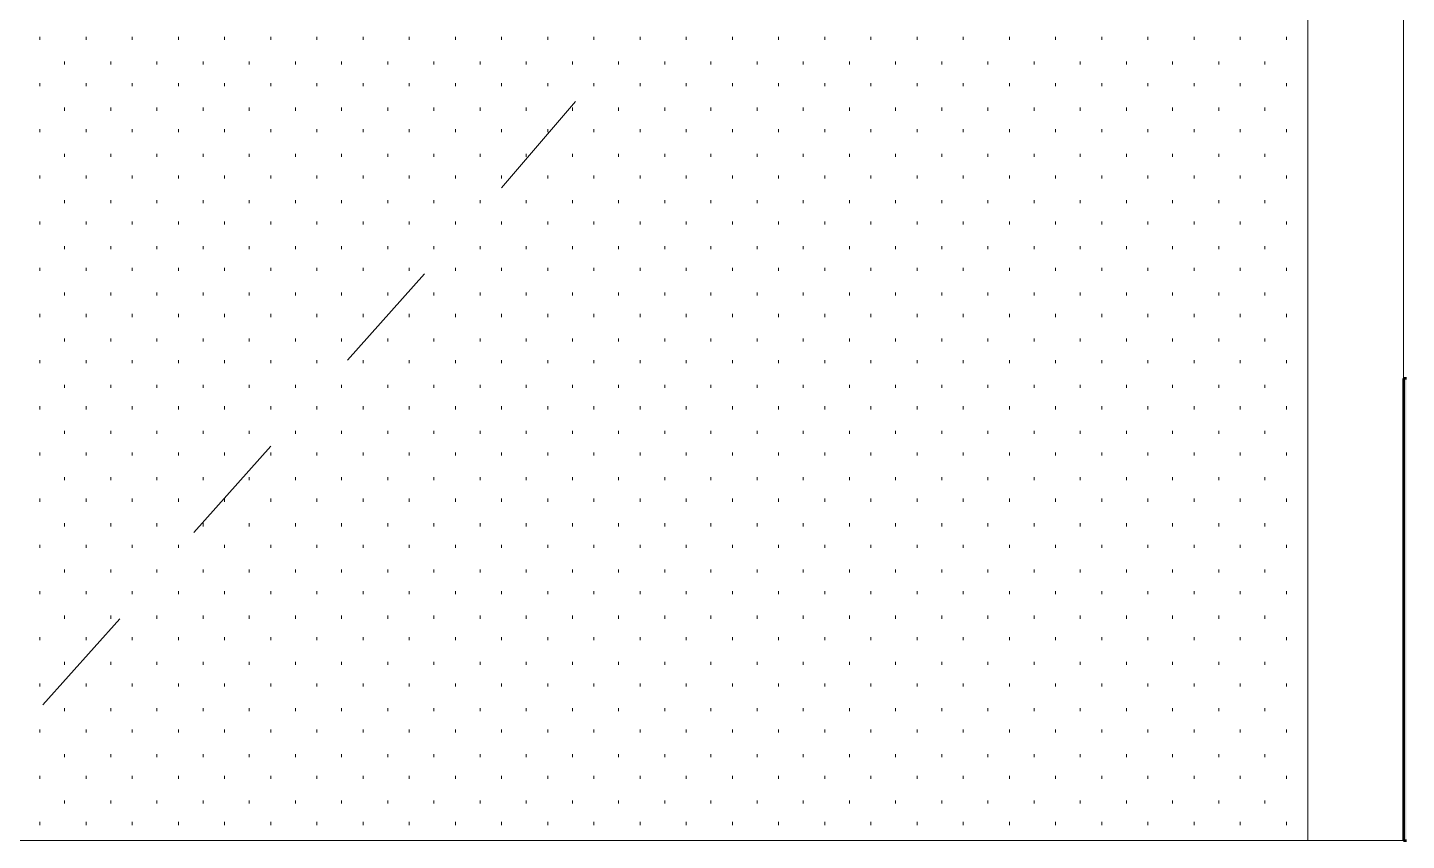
# Model space of a CAD drawing. Header units: inches. Extents: x -6061 to 13621, y -296 to 7483.
# Drawn here: x -5271.89 to -5236.01, y 47.62 to 68.77 of the extents above; entities that cross this region are included whole.
import ezdxf

# ---------------------------------------------------------------- set-up
doc = ezdxf.new("R2010")
doc.units = ezdxf.units.IN
doc.header["$MEASUREMENT"] = 0
doc.layers.get('0').update_dxf_attribs({"linetype": 'CONTINUOUS'})

msp = doc.modelspace()

# ---------------------------------------------------------------- hatches: boundary and pattern name
at = {"true_color": 0xffffff}
msp.add_hatch(color=7, dxfattribs=at).paths.add_polyline_path([(-5236.08646, 47.62262), (-5236.00637, 47.62262), (-5236.00637, 59.6362), (-5236.08646, 59.6362)])

# ---------------------------------------------------------------- linework, layer by layer
at = {"color": 7, "linetype": 'Continuous', "lineweight": 18, "true_color": 0x000007}
for p, q in [((-5236.08646, 59.6362), (-5236.08646, 131.71765)), ((-5236.08646, 131.63756), (-5236.08646, 59.6362)), ((-5236.00637, 59.6362), (-5236.08646, 59.6362)), ((-5236.00637, 47.62262), (-5236.08646, 47.62262)), ((-5236.08646, 47.62262), (-5236.00637, 47.62262))]:
    msp.add_line(p, q, dxfattribs=at)
at = {"color": 7, "linetype": 'Continuous', "lineweight": 9, "true_color": 0x000007}
for p, q in [((-5238.56927, 47.62262), (-5238.56927, 131.63756)), ((-5236.08646, 47.62262), (-5236.08646, 131.63756)), ((-5238.56927, 47.62262), (-5238.56927, 129.15475)), ((-5259.55298, 64.60181), (-5257.63081, 66.84434)), ((-5263.5575, 60.11674), (-5261.55524, 62.35928)), ((-5267.56203, 55.63167), (-5265.55976, 57.87421)), ((-5271.48646, 51.14661), (-5269.4842, 53.38914)), ((-5238.56927, 47.62262), (-5274.60999, 47.62262)), ((-5274.60999, 47.62262), (-5238.56927, 47.62262)), ((-5236.08646, 47.62262), (-5238.56927, 47.62262)), ((-5238.56927, 47.62262), (-5236.08646, 47.62262))]:
    msp.add_line(p, q, dxfattribs=at)
at = {"color": 7, "linetype": 'Continuous', "lineweight": 9, "true_color": 0xffffff}
for p, q in [((-5271.56655, 68.44615), (-5271.56655, 68.52624)), ((-5270.36519, 68.44615), (-5270.36519, 68.52624)), ((-5269.16384, 68.44615), (-5269.16384, 68.52624)), ((-5267.96248, 68.44615), (-5267.96248, 68.52624)), ((-5266.76112, 68.44615), (-5266.76112, 68.52624)), ((-5265.55976, 68.44615), (-5265.55976, 68.52624)), ((-5264.35841, 68.44615), (-5264.35841, 68.52624)), ((-5263.15705, 68.44615), (-5263.15705, 68.52624)), ((-5261.95569, 68.44615), (-5261.95569, 68.52624)), ((-5260.75433, 68.44615), (-5260.75433, 68.52624)), ((-5259.55298, 68.44615), (-5259.55298, 68.52624)), ((-5258.35162, 68.44615), (-5258.35162, 68.52624)), ((-5257.15026, 68.44615), (-5257.15026, 68.52624)), ((-5255.9489, 68.44615), (-5255.9489, 68.52624)), ((-5254.74755, 68.44615), (-5254.74755, 68.52624)), ((-5253.54619, 68.44615), (-5253.54619, 68.52624)), ((-5252.34483, 68.44615), (-5252.34483, 68.52624)), ((-5251.14347, 68.44615), (-5251.14347, 68.52624)), ((-5249.94212, 68.44615), (-5249.94212, 68.52624)), ((-5248.74076, 68.44615), (-5248.74076, 68.52624)), ((-5247.5394, 68.44615), (-5247.5394, 68.52624)), ((-5246.33805, 68.44615), (-5246.33805, 68.52624)), ((-5245.13669, 68.44615), (-5245.13669, 68.52624)), ((-5243.93533, 68.44615), (-5243.93533, 68.52624)), ((-5242.73397, 68.44615), (-5242.73397, 68.52624)), ((-5241.53262, 68.44615), (-5241.53262, 68.52624)), ((-5240.33126, 68.44615), (-5240.33126, 68.52624)), ((-5239.1299, 68.44615), (-5239.1299, 68.52624)), ((-5270.92583, 67.80543), (-5270.92583, 67.88552)), ((-5269.72447, 67.80543), (-5269.72447, 67.88552)), ((-5268.52311, 67.80543), (-5268.52311, 67.88552)), ((-5267.32176, 67.80543), (-5267.32176, 67.88552)), ((-5266.1204, 67.80543), (-5266.1204, 67.88552)), ((-5264.91904, 67.80543), (-5264.91904, 67.88552)), ((-5263.71768, 67.80543), (-5263.71768, 67.88552)), ((-5262.51633, 67.80543), (-5262.51633, 67.88552)), ((-5261.31497, 67.80543), (-5261.31497, 67.88552)), ((-5260.11361, 67.80543), (-5260.11361, 67.88552)), ((-5258.91225, 67.80543), (-5258.91225, 67.88552)), ((-5257.7109, 67.80543), (-5257.7109, 67.88552)), ((-5256.50954, 67.80543), (-5256.50954, 67.88552)), ((-5255.30818, 67.80543), (-5255.30818, 67.88552)), ((-5254.10682, 67.80543), (-5254.10682, 67.88552)), ((-5252.90547, 67.80543), (-5252.90547, 67.88552)), ((-5251.70411, 67.80543), (-5251.70411, 67.88552)), ((-5250.50275, 67.80543), (-5250.50275, 67.88552)), ((-5249.30139, 67.80543), (-5249.30139, 67.88552)), ((-5248.10004, 67.80543), (-5248.10004, 67.88552)), ((-5246.89868, 67.80543), (-5246.89868, 67.88552)), ((-5245.69732, 67.80543), (-5245.69732, 67.88552)), ((-5244.49596, 67.80543), (-5244.49596, 67.88552)), ((-5243.29461, 67.80543), (-5243.29461, 67.88552)), ((-5242.09325, 67.80543), (-5242.09325, 67.88552)), ((-5240.89189, 67.80543), (-5240.89189, 67.88552)), ((-5239.69053, 67.80543), (-5239.69053, 67.88552)), ((-5271.56655, 67.2448), (-5271.56655, 67.32489)), ((-5270.36519, 67.2448), (-5270.36519, 67.32489)), ((-5269.16384, 67.2448), (-5269.16384, 67.32489)), ((-5267.96248, 67.2448), (-5267.96248, 67.32489)), ((-5266.76112, 67.2448), (-5266.76112, 67.32489)), ((-5265.55976, 67.2448), (-5265.55976, 67.32489)), ((-5264.35841, 67.2448), (-5264.35841, 67.32489)), ((-5263.15705, 67.2448), (-5263.15705, 67.32489)), ((-5261.95569, 67.2448), (-5261.95569, 67.32489)), ((-5260.75433, 67.2448), (-5260.75433, 67.32489)), ((-5259.55298, 67.2448), (-5259.55298, 67.32489)), ((-5258.35162, 67.2448), (-5258.35162, 67.32489)), ((-5257.15026, 67.2448), (-5257.15026, 67.32489)), ((-5255.9489, 67.2448), (-5255.9489, 67.32489)), ((-5254.74755, 67.2448), (-5254.74755, 67.32489)), ((-5253.54619, 67.2448), (-5253.54619, 67.32489)), ((-5252.34483, 67.2448), (-5252.34483, 67.32489)), ((-5251.14347, 67.2448), (-5251.14347, 67.32489)), ((-5249.94212, 67.2448), (-5249.94212, 67.32489)), ((-5248.74076, 67.2448), (-5248.74076, 67.32489)), ((-5247.5394, 67.2448), (-5247.5394, 67.32489)), ((-5246.33805, 67.2448), (-5246.33805, 67.32489)), ((-5245.13669, 67.2448), (-5245.13669, 67.32489)), ((-5243.93533, 67.2448), (-5243.93533, 67.32489)), ((-5242.73397, 67.2448), (-5242.73397, 67.32489)), ((-5241.53262, 67.2448), (-5241.53262, 67.32489)), ((-5240.33126, 67.2448), (-5240.33126, 67.32489)), ((-5239.1299, 67.2448), (-5239.1299, 67.32489)), ((-5270.92583, 66.60407), (-5270.92583, 66.68416)), ((-5269.72447, 66.60407), (-5269.72447, 66.68416)), ((-5268.52311, 66.60407), (-5268.52311, 66.68416)), ((-5267.32176, 66.60407), (-5267.32176, 66.68416)), ((-5266.1204, 66.60407), (-5266.1204, 66.68416)), ((-5264.91904, 66.60407), (-5264.91904, 66.68416)), ((-5263.71768, 66.60407), (-5263.71768, 66.68416)), ((-5262.51633, 66.60407), (-5262.51633, 66.68416)), ((-5261.31497, 66.60407), (-5261.31497, 66.68416)), ((-5260.11361, 66.60407), (-5260.11361, 66.68416)), ((-5258.91225, 66.60407), (-5258.91225, 66.68416)), ((-5257.7109, 66.60407), (-5257.7109, 66.68416)), ((-5256.50954, 66.60407), (-5256.50954, 66.68416)), ((-5255.30818, 66.60407), (-5255.30818, 66.68416)), ((-5254.10682, 66.60407), (-5254.10682, 66.68416)), ((-5252.90547, 66.60407), (-5252.90547, 66.68416)), ((-5251.70411, 66.60407), (-5251.70411, 66.68416)), ((-5250.50275, 66.60407), (-5250.50275, 66.68416)), ((-5249.30139, 66.60407), (-5249.30139, 66.68416)), ((-5248.10004, 66.60407), (-5248.10004, 66.68416)), ((-5246.89868, 66.60407), (-5246.89868, 66.68416)), ((-5245.69732, 66.60407), (-5245.69732, 66.68416)), ((-5244.49596, 66.60407), (-5244.49596, 66.68416)), ((-5243.29461, 66.60407), (-5243.29461, 66.68416)), ((-5242.09325, 66.60407), (-5242.09325, 66.68416)), ((-5240.89189, 66.60407), (-5240.89189, 66.68416)), ((-5239.69053, 66.60407), (-5239.69053, 66.68416)), ((-5271.56655, 66.04344), (-5271.56655, 66.12353)), ((-5270.36519, 66.04344), (-5270.36519, 66.12353)), ((-5269.16384, 66.04344), (-5269.16384, 66.12353)), ((-5267.96248, 66.04344), (-5267.96248, 66.12353)), ((-5266.76112, 66.04344), (-5266.76112, 66.12353)), ((-5265.55976, 66.04344), (-5265.55976, 66.12353)), ((-5264.35841, 66.04344), (-5264.35841, 66.12353)), ((-5263.15705, 66.04344), (-5263.15705, 66.12353)), ((-5261.95569, 66.04344), (-5261.95569, 66.12353)), ((-5260.75433, 66.04344), (-5260.75433, 66.12353)), ((-5259.55298, 66.04344), (-5259.55298, 66.12353)), ((-5258.35162, 66.04344), (-5258.35162, 66.12353)), ((-5257.15026, 66.04344), (-5257.15026, 66.12353)), ((-5255.9489, 66.04344), (-5255.9489, 66.12353)), ((-5254.74755, 66.04344), (-5254.74755, 66.12353)), ((-5253.54619, 66.04344), (-5253.54619, 66.12353)), ((-5252.34483, 66.04344), (-5252.34483, 66.12353)), ((-5251.14347, 66.04344), (-5251.14347, 66.12353)), ((-5249.94212, 66.04344), (-5249.94212, 66.12353)), ((-5248.74076, 66.04344), (-5248.74076, 66.12353)), ((-5247.5394, 66.04344), (-5247.5394, 66.12353)), ((-5246.33805, 66.04344), (-5246.33805, 66.12353)), ((-5245.13669, 66.04344), (-5245.13669, 66.12353)), ((-5243.93533, 66.04344), (-5243.93533, 66.12353)), ((-5242.73397, 66.04344), (-5242.73397, 66.12353)), ((-5241.53262, 66.04344), (-5241.53262, 66.12353)), ((-5240.33126, 66.04344), (-5240.33126, 66.12353)), ((-5239.1299, 66.04344), (-5239.1299, 66.12353)), ((-5270.92583, 65.40271), (-5270.92583, 65.48281)), ((-5269.72447, 65.40271), (-5269.72447, 65.48281)), ((-5268.52311, 65.40271), (-5268.52311, 65.48281)), ((-5267.32176, 65.40271), (-5267.32176, 65.48281)), ((-5266.1204, 65.40271), (-5266.1204, 65.48281)), ((-5264.91904, 65.40271), (-5264.91904, 65.48281)), ((-5263.71768, 65.40271), (-5263.71768, 65.48281)), ((-5262.51633, 65.40271), (-5262.51633, 65.48281)), ((-5261.31497, 65.40271), (-5261.31497, 65.48281)), ((-5260.11361, 65.40271), (-5260.11361, 65.48281)), ((-5258.91225, 65.40271), (-5258.91225, 65.48281)), ((-5257.7109, 65.40271), (-5257.7109, 65.48281)), ((-5256.50954, 65.40271), (-5256.50954, 65.48281)), ((-5255.30818, 65.40271), (-5255.30818, 65.48281)), ((-5254.10682, 65.40271), (-5254.10682, 65.48281)), ((-5252.90547, 65.40271), (-5252.90547, 65.48281)), ((-5251.70411, 65.40271), (-5251.70411, 65.48281)), ((-5250.50275, 65.40271), (-5250.50275, 65.48281)), ((-5249.30139, 65.40271), (-5249.30139, 65.48281)), ((-5248.10004, 65.40271), (-5248.10004, 65.48281)), ((-5246.89868, 65.40271), (-5246.89868, 65.48281)), ((-5245.69732, 65.40271), (-5245.69732, 65.48281)), ((-5244.49596, 65.40271), (-5244.49596, 65.48281)), ((-5243.29461, 65.40271), (-5243.29461, 65.48281)), ((-5242.09325, 65.40271), (-5242.09325, 65.48281)), ((-5240.89189, 65.40271), (-5240.89189, 65.48281)), ((-5239.69053, 65.40271), (-5239.69053, 65.48281)), ((-5271.56655, 64.84208), (-5271.56655, 64.92217)), ((-5270.36519, 64.84208), (-5270.36519, 64.92217)), ((-5269.16384, 64.84208), (-5269.16384, 64.92217)), ((-5267.96248, 64.84208), (-5267.96248, 64.92217)), ((-5266.76112, 64.84208), (-5266.76112, 64.92217)), ((-5265.55976, 64.84208), (-5265.55976, 64.92217)), ((-5264.35841, 64.84208), (-5264.35841, 64.92217)), ((-5263.15705, 64.84208), (-5263.15705, 64.92217)), ((-5261.95569, 64.84208), (-5261.95569, 64.92217)), ((-5260.75433, 64.84208), (-5260.75433, 64.92217)), ((-5259.55298, 64.84208), (-5259.55298, 64.92217)), ((-5258.35162, 64.84208), (-5258.35162, 64.92217)), ((-5257.15026, 64.84208), (-5257.15026, 64.92217)), ((-5255.9489, 64.84208), (-5255.9489, 64.92217)), ((-5254.74755, 64.84208), (-5254.74755, 64.92217)), ((-5253.54619, 64.84208), (-5253.54619, 64.92217)), ((-5252.34483, 64.84208), (-5252.34483, 64.92217)), ((-5251.14347, 64.84208), (-5251.14347, 64.92217)), ((-5249.94212, 64.84208), (-5249.94212, 64.92217)), ((-5248.74076, 64.84208), (-5248.74076, 64.92217)), ((-5247.5394, 64.84208), (-5247.5394, 64.92217)), ((-5246.33805, 64.84208), (-5246.33805, 64.92217)), ((-5245.13669, 64.84208), (-5245.13669, 64.92217)), ((-5243.93533, 64.84208), (-5243.93533, 64.92217)), ((-5242.73397, 64.84208), (-5242.73397, 64.92217)), ((-5241.53262, 64.84208), (-5241.53262, 64.92217)), ((-5240.33126, 64.84208), (-5240.33126, 64.92217)), ((-5239.1299, 64.84208), (-5239.1299, 64.92217)), ((-5270.92583, 64.20136), (-5270.92583, 64.28145)), ((-5269.72447, 64.20136), (-5269.72447, 64.28145)), ((-5268.52311, 64.20136), (-5268.52311, 64.28145)), ((-5267.32176, 64.20136), (-5267.32176, 64.28145)), ((-5266.1204, 64.20136), (-5266.1204, 64.28145)), ((-5264.91904, 64.20136), (-5264.91904, 64.28145)), ((-5263.71768, 64.20136), (-5263.71768, 64.28145)), ((-5262.51633, 64.20136), (-5262.51633, 64.28145)), ((-5261.31497, 64.20136), (-5261.31497, 64.28145)), ((-5260.11361, 64.20136), (-5260.11361, 64.28145)), ((-5258.91225, 64.20136), (-5258.91225, 64.28145)), ((-5257.7109, 64.20136), (-5257.7109, 64.28145)), ((-5256.50954, 64.20136), (-5256.50954, 64.28145)), ((-5255.30818, 64.20136), (-5255.30818, 64.28145)), ((-5254.10682, 64.20136), (-5254.10682, 64.28145)), ((-5252.90547, 64.20136), (-5252.90547, 64.28145)), ((-5251.70411, 64.20136), (-5251.70411, 64.28145)), ((-5250.50275, 64.20136), (-5250.50275, 64.28145)), ((-5249.30139, 64.20136), (-5249.30139, 64.28145)), ((-5248.10004, 64.20136), (-5248.10004, 64.28145)), ((-5246.89868, 64.20136), (-5246.89868, 64.28145)), ((-5245.69732, 64.20136), (-5245.69732, 64.28145)), ((-5244.49596, 64.20136), (-5244.49596, 64.28145)), ((-5243.29461, 64.20136), (-5243.29461, 64.28145)), ((-5242.09325, 64.20136), (-5242.09325, 64.28145)), ((-5240.89189, 64.20136), (-5240.89189, 64.28145)), ((-5239.69053, 64.20136), (-5239.69053, 64.28145)), ((-5271.56655, 63.64072), (-5271.56655, 63.72081)), ((-5270.36519, 63.64072), (-5270.36519, 63.72081)), ((-5269.16384, 63.64072), (-5269.16384, 63.72081)), ((-5267.96248, 63.64072), (-5267.96248, 63.72081)), ((-5266.76112, 63.64072), (-5266.76112, 63.72081)), ((-5265.55976, 63.64072), (-5265.55976, 63.72081)), ((-5264.35841, 63.64072), (-5264.35841, 63.72081)), ((-5263.15705, 63.64072), (-5263.15705, 63.72081)), ((-5261.95569, 63.64072), (-5261.95569, 63.72081)), ((-5260.75433, 63.64072), (-5260.75433, 63.72081)), ((-5259.55298, 63.64072), (-5259.55298, 63.72081)), ((-5258.35162, 63.64072), (-5258.35162, 63.72081)), ((-5257.15026, 63.64072), (-5257.15026, 63.72081)), ((-5255.9489, 63.64072), (-5255.9489, 63.72081)), ((-5254.74755, 63.64072), (-5254.74755, 63.72081)), ((-5253.54619, 63.64072), (-5253.54619, 63.72081)), ((-5252.34483, 63.64072), (-5252.34483, 63.72081)), ((-5251.14347, 63.64072), (-5251.14347, 63.72081)), ((-5249.94212, 63.64072), (-5249.94212, 63.72081)), ((-5248.74076, 63.64072), (-5248.74076, 63.72081)), ((-5247.5394, 63.64072), (-5247.5394, 63.72081)), ((-5246.33805, 63.64072), (-5246.33805, 63.72081)), ((-5245.13669, 63.64072), (-5245.13669, 63.72081)), ((-5243.93533, 63.64072), (-5243.93533, 63.72081)), ((-5242.73397, 63.64072), (-5242.73397, 63.72081)), ((-5241.53262, 63.64072), (-5241.53262, 63.72081)), ((-5240.33126, 63.64072), (-5240.33126, 63.72081)), ((-5239.1299, 63.64072), (-5239.1299, 63.72081)), ((-5270.92583, 63), (-5270.92583, 63.08009)), ((-5269.72447, 63), (-5269.72447, 63.08009)), ((-5268.52311, 63), (-5268.52311, 63.08009)), ((-5267.32176, 63), (-5267.32176, 63.08009)), ((-5266.1204, 63), (-5266.1204, 63.08009)), ((-5264.91904, 63), (-5264.91904, 63.08009)), ((-5263.71768, 63), (-5263.71768, 63.08009)), ((-5262.51633, 63), (-5262.51633, 63.08009)), ((-5261.31497, 63), (-5261.31497, 63.08009)), ((-5260.11361, 63), (-5260.11361, 63.08009)), ((-5258.91225, 63), (-5258.91225, 63.08009)), ((-5257.7109, 63), (-5257.7109, 63.08009)), ((-5256.50954, 63), (-5256.50954, 63.08009)), ((-5255.30818, 63), (-5255.30818, 63.08009)), ((-5254.10682, 63), (-5254.10682, 63.08009)), ((-5252.90547, 63), (-5252.90547, 63.08009)), ((-5251.70411, 63), (-5251.70411, 63.08009)), ((-5250.50275, 63), (-5250.50275, 63.08009)), ((-5249.30139, 63), (-5249.30139, 63.08009)), ((-5248.10004, 63), (-5248.10004, 63.08009)), ((-5246.89868, 63), (-5246.89868, 63.08009)), ((-5245.69732, 63), (-5245.69732, 63.08009)), ((-5244.49596, 63), (-5244.49596, 63.08009)), ((-5243.29461, 63), (-5243.29461, 63.08009)), ((-5242.09325, 63), (-5242.09325, 63.08009)), ((-5240.89189, 63), (-5240.89189, 63.08009)), ((-5239.69053, 63), (-5239.69053, 63.08009)), ((-5271.56655, 62.43937), (-5271.56655, 62.51946)), ((-5270.36519, 62.43937), (-5270.36519, 62.51946)), ((-5269.16384, 62.43937), (-5269.16384, 62.51946)), ((-5267.96248, 62.43937), (-5267.96248, 62.51946)), ((-5266.76112, 62.43937), (-5266.76112, 62.51946)), ((-5265.55976, 62.43937), (-5265.55976, 62.51946)), ((-5264.35841, 62.43937), (-5264.35841, 62.51946)), ((-5263.15705, 62.43937), (-5263.15705, 62.51946)), ((-5261.95569, 62.43937), (-5261.95569, 62.51946)), ((-5260.75433, 62.43937), (-5260.75433, 62.51946)), ((-5259.55298, 62.43937), (-5259.55298, 62.51946)), ((-5258.35162, 62.43937), (-5258.35162, 62.51946)), ((-5257.15026, 62.43937), (-5257.15026, 62.51946)), ((-5255.9489, 62.43937), (-5255.9489, 62.51946)), ((-5254.74755, 62.43937), (-5254.74755, 62.51946)), ((-5253.54619, 62.43937), (-5253.54619, 62.51946)), ((-5252.34483, 62.43937), (-5252.34483, 62.51946)), ((-5251.14347, 62.43937), (-5251.14347, 62.51946)), ((-5249.94212, 62.43937), (-5249.94212, 62.51946)), ((-5248.74076, 62.43937), (-5248.74076, 62.51946)), ((-5247.5394, 62.43937), (-5247.5394, 62.51946)), ((-5246.33805, 62.43937), (-5246.33805, 62.51946)), ((-5245.13669, 62.43937), (-5245.13669, 62.51946)), ((-5243.93533, 62.43937), (-5243.93533, 62.51946)), ((-5242.73397, 62.43937), (-5242.73397, 62.51946)), ((-5241.53262, 62.43937), (-5241.53262, 62.51946)), ((-5240.33126, 62.43937), (-5240.33126, 62.51946)), ((-5239.1299, 62.43937), (-5239.1299, 62.51946)), ((-5270.92583, 61.79864), (-5270.92583, 61.87873)), ((-5269.72447, 61.79864), (-5269.72447, 61.87873)), ((-5268.52311, 61.79864), (-5268.52311, 61.87873)), ((-5267.32176, 61.79864), (-5267.32176, 61.87873)), ((-5266.1204, 61.79864), (-5266.1204, 61.87873)), ((-5264.91904, 61.79864), (-5264.91904, 61.87873)), ((-5263.71768, 61.79864), (-5263.71768, 61.87873)), ((-5262.51633, 61.79864), (-5262.51633, 61.87873)), ((-5261.31497, 61.79864), (-5261.31497, 61.87873)), ((-5260.11361, 61.79864), (-5260.11361, 61.87873)), ((-5258.91225, 61.79864), (-5258.91225, 61.87873)), ((-5257.7109, 61.79864), (-5257.7109, 61.87873)), ((-5256.50954, 61.79864), (-5256.50954, 61.87873)), ((-5255.30818, 61.79864), (-5255.30818, 61.87873)), ((-5254.10682, 61.79864), (-5254.10682, 61.87873)), ((-5252.90547, 61.79864), (-5252.90547, 61.87873)), ((-5251.70411, 61.79864), (-5251.70411, 61.87873)), ((-5250.50275, 61.79864), (-5250.50275, 61.87873)), ((-5249.30139, 61.79864), (-5249.30139, 61.87873)), ((-5248.10004, 61.79864), (-5248.10004, 61.87873)), ((-5246.89868, 61.79864), (-5246.89868, 61.87873)), ((-5245.69732, 61.79864), (-5245.69732, 61.87873)), ((-5244.49596, 61.79864), (-5244.49596, 61.87873)), ((-5243.29461, 61.79864), (-5243.29461, 61.87873)), ((-5242.09325, 61.79864), (-5242.09325, 61.87873)), ((-5240.89189, 61.79864), (-5240.89189, 61.87873)), ((-5239.69053, 61.79864), (-5239.69053, 61.87873)), ((-5271.56655, 61.23801), (-5271.56655, 61.3181)), ((-5270.36519, 61.23801), (-5270.36519, 61.3181)), ((-5269.16384, 61.23801), (-5269.16384, 61.3181)), ((-5267.96248, 61.23801), (-5267.96248, 61.3181)), ((-5266.76112, 61.23801), (-5266.76112, 61.3181)), ((-5265.55976, 61.23801), (-5265.55976, 61.3181)), ((-5264.35841, 61.23801), (-5264.35841, 61.3181)), ((-5263.15705, 61.23801), (-5263.15705, 61.3181)), ((-5261.95569, 61.23801), (-5261.95569, 61.3181)), ((-5260.75433, 61.23801), (-5260.75433, 61.3181)), ((-5259.55298, 61.23801), (-5259.55298, 61.3181)), ((-5258.35162, 61.23801), (-5258.35162, 61.3181)), ((-5257.15026, 61.23801), (-5257.15026, 61.3181)), ((-5255.9489, 61.23801), (-5255.9489, 61.3181)), ((-5254.74755, 61.23801), (-5254.74755, 61.3181)), ((-5253.54619, 61.23801), (-5253.54619, 61.3181)), ((-5252.34483, 61.23801), (-5252.34483, 61.3181)), ((-5251.14347, 61.23801), (-5251.14347, 61.3181)), ((-5249.94212, 61.23801), (-5249.94212, 61.3181)), ((-5248.74076, 61.23801), (-5248.74076, 61.3181)), ((-5247.5394, 61.23801), (-5247.5394, 61.3181)), ((-5246.33805, 61.23801), (-5246.33805, 61.3181)), ((-5245.13669, 61.23801), (-5245.13669, 61.3181)), ((-5243.93533, 61.23801), (-5243.93533, 61.3181)), ((-5242.73397, 61.23801), (-5242.73397, 61.3181)), ((-5241.53262, 61.23801), (-5241.53262, 61.3181)), ((-5240.33126, 61.23801), (-5240.33126, 61.3181)), ((-5239.1299, 61.23801), (-5239.1299, 61.3181)), ((-5270.92583, 60.59728), (-5270.92583, 60.67738)), ((-5269.72447, 60.59728), (-5269.72447, 60.67738)), ((-5268.52311, 60.59728), (-5268.52311, 60.67738)), ((-5267.32176, 60.59728), (-5267.32176, 60.67738)), ((-5266.1204, 60.59728), (-5266.1204, 60.67738)), ((-5264.91904, 60.59728), (-5264.91904, 60.67738)), ((-5263.71768, 60.59728), (-5263.71768, 60.67738)), ((-5262.51633, 60.59728), (-5262.51633, 60.67738)), ((-5261.31497, 60.59728), (-5261.31497, 60.67738)), ((-5260.11361, 60.59728), (-5260.11361, 60.67738)), ((-5258.91225, 60.59728), (-5258.91225, 60.67738)), ((-5257.7109, 60.59728), (-5257.7109, 60.67738)), ((-5256.50954, 60.59728), (-5256.50954, 60.67738)), ((-5255.30818, 60.59728), (-5255.30818, 60.67738)), ((-5254.10682, 60.59728), (-5254.10682, 60.67738)), ((-5252.90547, 60.59728), (-5252.90547, 60.67738)), ((-5251.70411, 60.59728), (-5251.70411, 60.67738)), ((-5250.50275, 60.59728), (-5250.50275, 60.67738)), ((-5249.30139, 60.59728), (-5249.30139, 60.67738)), ((-5248.10004, 60.59728), (-5248.10004, 60.67738)), ((-5246.89868, 60.59728), (-5246.89868, 60.67738)), ((-5245.69732, 60.59728), (-5245.69732, 60.67738)), ((-5244.49596, 60.59728), (-5244.49596, 60.67738)), ((-5243.29461, 60.59728), (-5243.29461, 60.67738)), ((-5242.09325, 60.59728), (-5242.09325, 60.67738)), ((-5240.89189, 60.59728), (-5240.89189, 60.67738)), ((-5239.69053, 60.59728), (-5239.69053, 60.67738)), ((-5271.56655, 60.03665), (-5271.56655, 60.11674)), ((-5270.36519, 60.03665), (-5270.36519, 60.11674)), ((-5269.16384, 60.03665), (-5269.16384, 60.11674)), ((-5267.96248, 60.03665), (-5267.96248, 60.11674)), ((-5266.76112, 60.03665), (-5266.76112, 60.11674)), ((-5265.55976, 60.03665), (-5265.55976, 60.11674)), ((-5264.35841, 60.03665), (-5264.35841, 60.11674)), ((-5263.15705, 60.03665), (-5263.15705, 60.11674)), ((-5261.95569, 60.03665), (-5261.95569, 60.11674)), ((-5260.75433, 60.03665), (-5260.75433, 60.11674)), ((-5259.55298, 60.03665), (-5259.55298, 60.11674)), ((-5258.35162, 60.03665), (-5258.35162, 60.11674)), ((-5257.15026, 60.03665), (-5257.15026, 60.11674)), ((-5255.9489, 60.03665), (-5255.9489, 60.11674)), ((-5254.74755, 60.03665), (-5254.74755, 60.11674)), ((-5253.54619, 60.03665), (-5253.54619, 60.11674)), ((-5252.34483, 60.03665), (-5252.34483, 60.11674)), ((-5251.14347, 60.03665), (-5251.14347, 60.11674)), ((-5249.94212, 60.03665), (-5249.94212, 60.11674)), ((-5248.74076, 60.03665), (-5248.74076, 60.11674)), ((-5247.5394, 60.03665), (-5247.5394, 60.11674)), ((-5246.33805, 60.03665), (-5246.33805, 60.11674)), ((-5245.13669, 60.03665), (-5245.13669, 60.11674)), ((-5243.93533, 60.03665), (-5243.93533, 60.11674)), ((-5242.73397, 60.03665), (-5242.73397, 60.11674)), ((-5241.53262, 60.03665), (-5241.53262, 60.11674)), ((-5240.33126, 60.03665), (-5240.33126, 60.11674)), ((-5239.1299, 60.03665), (-5239.1299, 60.11674)), ((-5270.92583, 59.39593), (-5270.92583, 59.47602)), ((-5269.72447, 59.39593), (-5269.72447, 59.47602)), ((-5268.52311, 59.39593), (-5268.52311, 59.47602)), ((-5267.32176, 59.39593), (-5267.32176, 59.47602)), ((-5266.1204, 59.39593), (-5266.1204, 59.47602)), ((-5264.91904, 59.39593), (-5264.91904, 59.47602)), ((-5263.71768, 59.39593), (-5263.71768, 59.47602)), ((-5262.51633, 59.39593), (-5262.51633, 59.47602)), ((-5261.31497, 59.39593), (-5261.31497, 59.47602)), ((-5260.11361, 59.39593), (-5260.11361, 59.47602)), ((-5258.91225, 59.39593), (-5258.91225, 59.47602)), ((-5257.7109, 59.39593), (-5257.7109, 59.47602)), ((-5256.50954, 59.39593), (-5256.50954, 59.47602)), ((-5255.30818, 59.39593), (-5255.30818, 59.47602)), ((-5254.10682, 59.39593), (-5254.10682, 59.47602)), ((-5252.90547, 59.39593), (-5252.90547, 59.47602)), ((-5251.70411, 59.39593), (-5251.70411, 59.47602)), ((-5250.50275, 59.39593), (-5250.50275, 59.47602)), ((-5249.30139, 59.39593), (-5249.30139, 59.47602)), ((-5248.10004, 59.39593), (-5248.10004, 59.47602)), ((-5246.89868, 59.39593), (-5246.89868, 59.47602)), ((-5245.69732, 59.39593), (-5245.69732, 59.47602)), ((-5244.49596, 59.39593), (-5244.49596, 59.47602)), ((-5243.29461, 59.39593), (-5243.29461, 59.47602)), ((-5242.09325, 59.39593), (-5242.09325, 59.47602)), ((-5240.89189, 59.39593), (-5240.89189, 59.47602)), ((-5239.69053, 59.39593), (-5239.69053, 59.47602)), ((-5271.56655, 58.83529), (-5271.56655, 58.91538)), ((-5270.36519, 58.83529), (-5270.36519, 58.91538)), ((-5269.16384, 58.83529), (-5269.16384, 58.91538)), ((-5267.96248, 58.83529), (-5267.96248, 58.91538)), ((-5266.76112, 58.83529), (-5266.76112, 58.91538)), ((-5265.55976, 58.83529), (-5265.55976, 58.91538)), ((-5264.35841, 58.83529), (-5264.35841, 58.91538)), ((-5263.15705, 58.83529), (-5263.15705, 58.91538)), ((-5261.95569, 58.83529), (-5261.95569, 58.91538)), ((-5260.75433, 58.83529), (-5260.75433, 58.91538)), ((-5259.55298, 58.83529), (-5259.55298, 58.91538)), ((-5258.35162, 58.83529), (-5258.35162, 58.91538)), ((-5257.15026, 58.83529), (-5257.15026, 58.91538)), ((-5255.9489, 58.83529), (-5255.9489, 58.91538)), ((-5254.74755, 58.83529), (-5254.74755, 58.91538)), ((-5253.54619, 58.83529), (-5253.54619, 58.91538)), ((-5252.34483, 58.83529), (-5252.34483, 58.91538)), ((-5251.14347, 58.83529), (-5251.14347, 58.91538)), ((-5249.94212, 58.83529), (-5249.94212, 58.91538)), ((-5248.74076, 58.83529), (-5248.74076, 58.91538)), ((-5247.5394, 58.83529), (-5247.5394, 58.91538)), ((-5246.33805, 58.83529), (-5246.33805, 58.91538)), ((-5245.13669, 58.83529), (-5245.13669, 58.91538)), ((-5243.93533, 58.83529), (-5243.93533, 58.91538)), ((-5242.73397, 58.83529), (-5242.73397, 58.91538)), ((-5241.53262, 58.83529), (-5241.53262, 58.91538)), ((-5240.33126, 58.83529), (-5240.33126, 58.91538)), ((-5239.1299, 58.83529), (-5239.1299, 58.91538)), ((-5270.92583, 58.19457), (-5270.92583, 58.27466)), ((-5269.72447, 58.19457), (-5269.72447, 58.27466)), ((-5268.52311, 58.19457), (-5268.52311, 58.27466)), ((-5267.32176, 58.19457), (-5267.32176, 58.27466)), ((-5266.1204, 58.19457), (-5266.1204, 58.27466)), ((-5264.91904, 58.19457), (-5264.91904, 58.27466)), ((-5263.71768, 58.19457), (-5263.71768, 58.27466)), ((-5262.51633, 58.19457), (-5262.51633, 58.27466)), ((-5261.31497, 58.19457), (-5261.31497, 58.27466)), ((-5260.11361, 58.19457), (-5260.11361, 58.27466)), ((-5258.91225, 58.19457), (-5258.91225, 58.27466)), ((-5257.7109, 58.19457), (-5257.7109, 58.27466)), ((-5256.50954, 58.19457), (-5256.50954, 58.27466)), ((-5255.30818, 58.19457), (-5255.30818, 58.27466)), ((-5254.10682, 58.19457), (-5254.10682, 58.27466)), ((-5252.90547, 58.19457), (-5252.90547, 58.27466)), ((-5251.70411, 58.19457), (-5251.70411, 58.27466)), ((-5250.50275, 58.19457), (-5250.50275, 58.27466)), ((-5249.30139, 58.19457), (-5249.30139, 58.27466)), ((-5248.10004, 58.19457), (-5248.10004, 58.27466)), ((-5246.89868, 58.19457), (-5246.89868, 58.27466)), ((-5245.69732, 58.19457), (-5245.69732, 58.27466)), ((-5244.49596, 58.19457), (-5244.49596, 58.27466)), ((-5243.29461, 58.19457), (-5243.29461, 58.27466)), ((-5242.09325, 58.19457), (-5242.09325, 58.27466)), ((-5240.89189, 58.19457), (-5240.89189, 58.27466)), ((-5239.69053, 58.19457), (-5239.69053, 58.27466)), ((-5271.56655, 57.63394), (-5271.56655, 57.71403)), ((-5270.36519, 57.63394), (-5270.36519, 57.71403)), ((-5269.16384, 57.63394), (-5269.16384, 57.71403)), ((-5267.96248, 57.63394), (-5267.96248, 57.71403)), ((-5266.76112, 57.63394), (-5266.76112, 57.71403)), ((-5265.55976, 57.63394), (-5265.55976, 57.71403)), ((-5264.35841, 57.63394), (-5264.35841, 57.71403)), ((-5263.15705, 57.63394), (-5263.15705, 57.71403)), ((-5261.95569, 57.63394), (-5261.95569, 57.71403)), ((-5260.75433, 57.63394), (-5260.75433, 57.71403)), ((-5259.55298, 57.63394), (-5259.55298, 57.71403)), ((-5258.35162, 57.63394), (-5258.35162, 57.71403)), ((-5257.15026, 57.63394), (-5257.15026, 57.71403)), ((-5255.9489, 57.63394), (-5255.9489, 57.71403)), ((-5254.74755, 57.63394), (-5254.74755, 57.71403)), ((-5253.54619, 57.63394), (-5253.54619, 57.71403)), ((-5252.34483, 57.63394), (-5252.34483, 57.71403)), ((-5251.14347, 57.63394), (-5251.14347, 57.71403)), ((-5249.94212, 57.63394), (-5249.94212, 57.71403)), ((-5248.74076, 57.63394), (-5248.74076, 57.71403)), ((-5247.5394, 57.63394), (-5247.5394, 57.71403)), ((-5246.33805, 57.63394), (-5246.33805, 57.71403)), ((-5245.13669, 57.63394), (-5245.13669, 57.71403)), ((-5243.93533, 57.63394), (-5243.93533, 57.71403)), ((-5242.73397, 57.63394), (-5242.73397, 57.71403)), ((-5241.53262, 57.63394), (-5241.53262, 57.71403)), ((-5240.33126, 57.63394), (-5240.33126, 57.71403)), ((-5239.1299, 57.63394), (-5239.1299, 57.71403)), ((-5270.92583, 56.99321), (-5270.92583, 57.0733)), ((-5269.72447, 56.99321), (-5269.72447, 57.0733)), ((-5268.52311, 56.99321), (-5268.52311, 57.0733)), ((-5267.32176, 56.99321), (-5267.32176, 57.0733)), ((-5266.1204, 56.99321), (-5266.1204, 57.0733)), ((-5264.91904, 56.99321), (-5264.91904, 57.0733)), ((-5263.71768, 56.99321), (-5263.71768, 57.0733)), ((-5262.51633, 56.99321), (-5262.51633, 57.0733)), ((-5261.31497, 56.99321), (-5261.31497, 57.0733)), ((-5260.11361, 56.99321), (-5260.11361, 57.0733)), ((-5258.91225, 56.99321), (-5258.91225, 57.0733)), ((-5257.7109, 56.99321), (-5257.7109, 57.0733)), ((-5256.50954, 56.99321), (-5256.50954, 57.0733)), ((-5255.30818, 56.99321), (-5255.30818, 57.0733)), ((-5254.10682, 56.99321), (-5254.10682, 57.0733)), ((-5252.90547, 56.99321), (-5252.90547, 57.0733)), ((-5251.70411, 56.99321), (-5251.70411, 57.0733)), ((-5250.50275, 56.99321), (-5250.50275, 57.0733)), ((-5249.30139, 56.99321), (-5249.30139, 57.0733)), ((-5248.10004, 56.99321), (-5248.10004, 57.0733)), ((-5246.89868, 56.99321), (-5246.89868, 57.0733)), ((-5245.69732, 56.99321), (-5245.69732, 57.0733)), ((-5244.49596, 56.99321), (-5244.49596, 57.0733)), ((-5243.29461, 56.99321), (-5243.29461, 57.0733)), ((-5242.09325, 56.99321), (-5242.09325, 57.0733)), ((-5240.89189, 56.99321), (-5240.89189, 57.0733)), ((-5239.69053, 56.99321), (-5239.69053, 57.0733)), ((-5271.56655, 56.43258), (-5271.56655, 56.51267)), ((-5270.36519, 56.43258), (-5270.36519, 56.51267)), ((-5269.16384, 56.43258), (-5269.16384, 56.51267)), ((-5267.96248, 56.43258), (-5267.96248, 56.51267)), ((-5266.76112, 56.43258), (-5266.76112, 56.51267)), ((-5265.55976, 56.43258), (-5265.55976, 56.51267)), ((-5264.35841, 56.43258), (-5264.35841, 56.51267)), ((-5263.15705, 56.43258), (-5263.15705, 56.51267)), ((-5261.95569, 56.43258), (-5261.95569, 56.51267)), ((-5260.75433, 56.43258), (-5260.75433, 56.51267)), ((-5259.55298, 56.43258), (-5259.55298, 56.51267)), ((-5258.35162, 56.43258), (-5258.35162, 56.51267)), ((-5257.15026, 56.43258), (-5257.15026, 56.51267)), ((-5255.9489, 56.43258), (-5255.9489, 56.51267)), ((-5254.74755, 56.43258), (-5254.74755, 56.51267)), ((-5253.54619, 56.43258), (-5253.54619, 56.51267)), ((-5252.34483, 56.43258), (-5252.34483, 56.51267)), ((-5251.14347, 56.43258), (-5251.14347, 56.51267)), ((-5249.94212, 56.43258), (-5249.94212, 56.51267)), ((-5248.74076, 56.43258), (-5248.74076, 56.51267)), ((-5247.5394, 56.43258), (-5247.5394, 56.51267)), ((-5246.33805, 56.43258), (-5246.33805, 56.51267)), ((-5245.13669, 56.43258), (-5245.13669, 56.51267)), ((-5243.93533, 56.43258), (-5243.93533, 56.51267)), ((-5242.73397, 56.43258), (-5242.73397, 56.51267)), ((-5241.53262, 56.43258), (-5241.53262, 56.51267)), ((-5240.33126, 56.43258), (-5240.33126, 56.51267)), ((-5239.1299, 56.43258), (-5239.1299, 56.51267)), ((-5270.92583, 55.79185), (-5270.92583, 55.87195)), ((-5269.72447, 55.79185), (-5269.72447, 55.87195)), ((-5268.52311, 55.79185), (-5268.52311, 55.87195)), ((-5267.32176, 55.79185), (-5267.32176, 55.87195)), ((-5266.1204, 55.79185), (-5266.1204, 55.87195)), ((-5264.91904, 55.79185), (-5264.91904, 55.87195)), ((-5263.71768, 55.79185), (-5263.71768, 55.87195)), ((-5262.51633, 55.79185), (-5262.51633, 55.87195)), ((-5261.31497, 55.79185), (-5261.31497, 55.87195)), ((-5260.11361, 55.79185), (-5260.11361, 55.87195)), ((-5258.91225, 55.79185), (-5258.91225, 55.87195)), ((-5257.7109, 55.79185), (-5257.7109, 55.87195)), ((-5256.50954, 55.79185), (-5256.50954, 55.87195)), ((-5255.30818, 55.79185), (-5255.30818, 55.87195)), ((-5254.10682, 55.79185), (-5254.10682, 55.87195)), ((-5252.90547, 55.79185), (-5252.90547, 55.87195)), ((-5251.70411, 55.79185), (-5251.70411, 55.87195)), ((-5250.50275, 55.79185), (-5250.50275, 55.87195)), ((-5249.30139, 55.79185), (-5249.30139, 55.87195)), ((-5248.10004, 55.79185), (-5248.10004, 55.87195)), ((-5246.89868, 55.79185), (-5246.89868, 55.87195)), ((-5245.69732, 55.79185), (-5245.69732, 55.87195)), ((-5244.49596, 55.79185), (-5244.49596, 55.87195)), ((-5243.29461, 55.79185), (-5243.29461, 55.87195)), ((-5242.09325, 55.79185), (-5242.09325, 55.87195)), ((-5240.89189, 55.79185), (-5240.89189, 55.87195)), ((-5239.69053, 55.79185), (-5239.69053, 55.87195)), ((-5271.56655, 55.23122), (-5271.56655, 55.31131)), ((-5270.36519, 55.23122), (-5270.36519, 55.31131)), ((-5269.16384, 55.23122), (-5269.16384, 55.31131)), ((-5267.96248, 55.23122), (-5267.96248, 55.31131)), ((-5266.76112, 55.23122), (-5266.76112, 55.31131)), ((-5265.55976, 55.23122), (-5265.55976, 55.31131)), ((-5264.35841, 55.23122), (-5264.35841, 55.31131)), ((-5263.15705, 55.23122), (-5263.15705, 55.31131)), ((-5261.95569, 55.23122), (-5261.95569, 55.31131)), ((-5260.75433, 55.23122), (-5260.75433, 55.31131)), ((-5259.55298, 55.23122), (-5259.55298, 55.31131)), ((-5258.35162, 55.23122), (-5258.35162, 55.31131)), ((-5257.15026, 55.23122), (-5257.15026, 55.31131)), ((-5255.9489, 55.23122), (-5255.9489, 55.31131)), ((-5254.74755, 55.23122), (-5254.74755, 55.31131)), ((-5253.54619, 55.23122), (-5253.54619, 55.31131)), ((-5252.34483, 55.23122), (-5252.34483, 55.31131)), ((-5251.14347, 55.23122), (-5251.14347, 55.31131)), ((-5249.94212, 55.23122), (-5249.94212, 55.31131)), ((-5248.74076, 55.23122), (-5248.74076, 55.31131)), ((-5247.5394, 55.23122), (-5247.5394, 55.31131)), ((-5246.33805, 55.23122), (-5246.33805, 55.31131)), ((-5245.13669, 55.23122), (-5245.13669, 55.31131)), ((-5243.93533, 55.23122), (-5243.93533, 55.31131)), ((-5242.73397, 55.23122), (-5242.73397, 55.31131)), ((-5241.53262, 55.23122), (-5241.53262, 55.31131)), ((-5240.33126, 55.23122), (-5240.33126, 55.31131)), ((-5239.1299, 55.23122), (-5239.1299, 55.31131)), ((-5270.92583, 54.5905), (-5270.92583, 54.67059)), ((-5269.72447, 54.5905), (-5269.72447, 54.67059)), ((-5268.52311, 54.5905), (-5268.52311, 54.67059)), ((-5267.32176, 54.5905), (-5267.32176, 54.67059)), ((-5266.1204, 54.5905), (-5266.1204, 54.67059)), ((-5264.91904, 54.5905), (-5264.91904, 54.67059)), ((-5263.71768, 54.5905), (-5263.71768, 54.67059)), ((-5262.51633, 54.5905), (-5262.51633, 54.67059)), ((-5261.31497, 54.5905), (-5261.31497, 54.67059)), ((-5260.11361, 54.5905), (-5260.11361, 54.67059)), ((-5258.91225, 54.5905), (-5258.91225, 54.67059)), ((-5257.7109, 54.5905), (-5257.7109, 54.67059)), ((-5256.50954, 54.5905), (-5256.50954, 54.67059)), ((-5255.30818, 54.5905), (-5255.30818, 54.67059)), ((-5254.10682, 54.5905), (-5254.10682, 54.67059)), ((-5252.90547, 54.5905), (-5252.90547, 54.67059)), ((-5251.70411, 54.5905), (-5251.70411, 54.67059)), ((-5250.50275, 54.5905), (-5250.50275, 54.67059)), ((-5249.30139, 54.5905), (-5249.30139, 54.67059)), ((-5248.10004, 54.5905), (-5248.10004, 54.67059)), ((-5246.89868, 54.5905), (-5246.89868, 54.67059)), ((-5245.69732, 54.5905), (-5245.69732, 54.67059)), ((-5244.49596, 54.5905), (-5244.49596, 54.67059)), ((-5243.29461, 54.5905), (-5243.29461, 54.67059)), ((-5242.09325, 54.5905), (-5242.09325, 54.67059)), ((-5240.89189, 54.5905), (-5240.89189, 54.67059)), ((-5239.69053, 54.5905), (-5239.69053, 54.67059)), ((-5271.56655, 54.02986), (-5271.56655, 54.10995)), ((-5270.36519, 54.02986), (-5270.36519, 54.10995)), ((-5269.16384, 54.02986), (-5269.16384, 54.10995)), ((-5267.96248, 54.02986), (-5267.96248, 54.10995)), ((-5266.76112, 54.02986), (-5266.76112, 54.10995)), ((-5265.55976, 54.02986), (-5265.55976, 54.10995)), ((-5264.35841, 54.02986), (-5264.35841, 54.10995)), ((-5263.15705, 54.02986), (-5263.15705, 54.10995)), ((-5261.95569, 54.02986), (-5261.95569, 54.10995)), ((-5260.75433, 54.02986), (-5260.75433, 54.10995)), ((-5259.55298, 54.02986), (-5259.55298, 54.10995)), ((-5258.35162, 54.02986), (-5258.35162, 54.10995)), ((-5257.15026, 54.02986), (-5257.15026, 54.10995)), ((-5255.9489, 54.02986), (-5255.9489, 54.10995)), ((-5254.74755, 54.02986), (-5254.74755, 54.10995)), ((-5253.54619, 54.02986), (-5253.54619, 54.10995)), ((-5252.34483, 54.02986), (-5252.34483, 54.10995)), ((-5251.14347, 54.02986), (-5251.14347, 54.10995)), ((-5249.94212, 54.02986), (-5249.94212, 54.10995)), ((-5248.74076, 54.02986), (-5248.74076, 54.10995)), ((-5247.5394, 54.02986), (-5247.5394, 54.10995)), ((-5246.33805, 54.02986), (-5246.33805, 54.10995)), ((-5245.13669, 54.02986), (-5245.13669, 54.10995)), ((-5243.93533, 54.02986), (-5243.93533, 54.10995)), ((-5242.73397, 54.02986), (-5242.73397, 54.10995)), ((-5241.53262, 54.02986), (-5241.53262, 54.10995)), ((-5240.33126, 54.02986), (-5240.33126, 54.10995)), ((-5239.1299, 54.02986), (-5239.1299, 54.10995)), ((-5270.92583, 53.38914), (-5270.92583, 53.46923)), ((-5269.72447, 53.38914), (-5269.72447, 53.46923)), ((-5268.52311, 53.38914), (-5268.52311, 53.46923)), ((-5267.32176, 53.38914), (-5267.32176, 53.46923)), ((-5266.1204, 53.38914), (-5266.1204, 53.46923)), ((-5264.91904, 53.38914), (-5264.91904, 53.46923)), ((-5263.71768, 53.38914), (-5263.71768, 53.46923)), ((-5262.51633, 53.38914), (-5262.51633, 53.46923)), ((-5261.31497, 53.38914), (-5261.31497, 53.46923)), ((-5260.11361, 53.38914), (-5260.11361, 53.46923)), ((-5258.91225, 53.38914), (-5258.91225, 53.46923)), ((-5257.7109, 53.38914), (-5257.7109, 53.46923)), ((-5256.50954, 53.38914), (-5256.50954, 53.46923)), ((-5255.30818, 53.38914), (-5255.30818, 53.46923)), ((-5254.10682, 53.38914), (-5254.10682, 53.46923)), ((-5252.90547, 53.38914), (-5252.90547, 53.46923)), ((-5251.70411, 53.38914), (-5251.70411, 53.46923)), ((-5250.50275, 53.38914), (-5250.50275, 53.46923)), ((-5249.30139, 53.38914), (-5249.30139, 53.46923)), ((-5248.10004, 53.38914), (-5248.10004, 53.46923)), ((-5246.89868, 53.38914), (-5246.89868, 53.46923)), ((-5245.69732, 53.38914), (-5245.69732, 53.46923)), ((-5244.49596, 53.38914), (-5244.49596, 53.46923)), ((-5243.29461, 53.38914), (-5243.29461, 53.46923)), ((-5242.09325, 53.38914), (-5242.09325, 53.46923)), ((-5240.89189, 53.38914), (-5240.89189, 53.46923)), ((-5239.69053, 53.38914), (-5239.69053, 53.46923)), ((-5271.56655, 52.82851), (-5271.56655, 52.9086)), ((-5270.36519, 52.82851), (-5270.36519, 52.9086)), ((-5269.16384, 52.82851), (-5269.16384, 52.9086)), ((-5267.96248, 52.82851), (-5267.96248, 52.9086)), ((-5266.76112, 52.82851), (-5266.76112, 52.9086)), ((-5265.55976, 52.82851), (-5265.55976, 52.9086)), ((-5264.35841, 52.82851), (-5264.35841, 52.9086)), ((-5263.15705, 52.82851), (-5263.15705, 52.9086)), ((-5261.95569, 52.82851), (-5261.95569, 52.9086)), ((-5260.75433, 52.82851), (-5260.75433, 52.9086)), ((-5259.55298, 52.82851), (-5259.55298, 52.9086)), ((-5258.35162, 52.82851), (-5258.35162, 52.9086)), ((-5257.15026, 52.82851), (-5257.15026, 52.9086)), ((-5255.9489, 52.82851), (-5255.9489, 52.9086)), ((-5254.74755, 52.82851), (-5254.74755, 52.9086)), ((-5253.54619, 52.82851), (-5253.54619, 52.9086)), ((-5252.34483, 52.82851), (-5252.34483, 52.9086)), ((-5251.14347, 52.82851), (-5251.14347, 52.9086)), ((-5249.94212, 52.82851), (-5249.94212, 52.9086)), ((-5248.74076, 52.82851), (-5248.74076, 52.9086)), ((-5247.5394, 52.82851), (-5247.5394, 52.9086)), ((-5246.33805, 52.82851), (-5246.33805, 52.9086)), ((-5245.13669, 52.82851), (-5245.13669, 52.9086)), ((-5243.93533, 52.82851), (-5243.93533, 52.9086)), ((-5242.73397, 52.82851), (-5242.73397, 52.9086)), ((-5241.53262, 52.82851), (-5241.53262, 52.9086)), ((-5240.33126, 52.82851), (-5240.33126, 52.9086)), ((-5239.1299, 52.82851), (-5239.1299, 52.9086)), ((-5270.92583, 52.18778), (-5270.92583, 52.26787)), ((-5269.72447, 52.18778), (-5269.72447, 52.26787)), ((-5268.52311, 52.18778), (-5268.52311, 52.26787)), ((-5267.32176, 52.18778), (-5267.32176, 52.26787)), ((-5266.1204, 52.18778), (-5266.1204, 52.26787)), ((-5264.91904, 52.18778), (-5264.91904, 52.26787)), ((-5263.71768, 52.18778), (-5263.71768, 52.26787)), ((-5262.51633, 52.18778), (-5262.51633, 52.26787)), ((-5261.31497, 52.18778), (-5261.31497, 52.26787)), ((-5260.11361, 52.18778), (-5260.11361, 52.26787)), ((-5258.91225, 52.18778), (-5258.91225, 52.26787)), ((-5257.7109, 52.18778), (-5257.7109, 52.26787)), ((-5256.50954, 52.18778), (-5256.50954, 52.26787)), ((-5255.30818, 52.18778), (-5255.30818, 52.26787)), ((-5254.10682, 52.18778), (-5254.10682, 52.26787)), ((-5252.90547, 52.18778), (-5252.90547, 52.26787)), ((-5251.70411, 52.18778), (-5251.70411, 52.26787)), ((-5250.50275, 52.18778), (-5250.50275, 52.26787)), ((-5249.30139, 52.18778), (-5249.30139, 52.26787)), ((-5248.10004, 52.18778), (-5248.10004, 52.26787)), ((-5246.89868, 52.18778), (-5246.89868, 52.26787)), ((-5245.69732, 52.18778), (-5245.69732, 52.26787)), ((-5244.49596, 52.18778), (-5244.49596, 52.26787)), ((-5243.29461, 52.18778), (-5243.29461, 52.26787)), ((-5242.09325, 52.18778), (-5242.09325, 52.26787)), ((-5240.89189, 52.18778), (-5240.89189, 52.26787)), ((-5239.69053, 52.18778), (-5239.69053, 52.26787)), ((-5271.56655, 51.62715), (-5271.56655, 51.70724)), ((-5270.36519, 51.62715), (-5270.36519, 51.70724)), ((-5269.16384, 51.62715), (-5269.16384, 51.70724)), ((-5267.96248, 51.62715), (-5267.96248, 51.70724)), ((-5266.76112, 51.62715), (-5266.76112, 51.70724)), ((-5265.55976, 51.62715), (-5265.55976, 51.70724)), ((-5264.35841, 51.62715), (-5264.35841, 51.70724)), ((-5263.15705, 51.62715), (-5263.15705, 51.70724)), ((-5261.95569, 51.62715), (-5261.95569, 51.70724)), ((-5260.75433, 51.62715), (-5260.75433, 51.70724)), ((-5259.55298, 51.62715), (-5259.55298, 51.70724)), ((-5258.35162, 51.62715), (-5258.35162, 51.70724)), ((-5257.15026, 51.62715), (-5257.15026, 51.70724)), ((-5255.9489, 51.62715), (-5255.9489, 51.70724)), ((-5254.74755, 51.62715), (-5254.74755, 51.70724)), ((-5253.54619, 51.62715), (-5253.54619, 51.70724)), ((-5252.34483, 51.62715), (-5252.34483, 51.70724)), ((-5251.14347, 51.62715), (-5251.14347, 51.70724)), ((-5249.94212, 51.62715), (-5249.94212, 51.70724)), ((-5248.74076, 51.62715), (-5248.74076, 51.70724)), ((-5247.5394, 51.62715), (-5247.5394, 51.70724)), ((-5246.33805, 51.62715), (-5246.33805, 51.70724)), ((-5245.13669, 51.62715), (-5245.13669, 51.70724)), ((-5243.93533, 51.62715), (-5243.93533, 51.70724)), ((-5242.73397, 51.62715), (-5242.73397, 51.70724)), ((-5241.53262, 51.62715), (-5241.53262, 51.70724)), ((-5240.33126, 51.62715), (-5240.33126, 51.70724)), ((-5239.1299, 51.62715), (-5239.1299, 51.70724)), ((-5270.92583, 50.98643), (-5270.92583, 51.06652)), ((-5269.72447, 50.98643), (-5269.72447, 51.06652)), ((-5268.52311, 50.98643), (-5268.52311, 51.06652)), ((-5267.32176, 50.98643), (-5267.32176, 51.06652)), ((-5266.1204, 50.98643), (-5266.1204, 51.06652)), ((-5264.91904, 50.98643), (-5264.91904, 51.06652)), ((-5263.71768, 50.98643), (-5263.71768, 51.06652)), ((-5262.51633, 50.98643), (-5262.51633, 51.06652)), ((-5261.31497, 50.98643), (-5261.31497, 51.06652)), ((-5260.11361, 50.98643), (-5260.11361, 51.06652)), ((-5258.91225, 50.98643), (-5258.91225, 51.06652)), ((-5257.7109, 50.98643), (-5257.7109, 51.06652)), ((-5256.50954, 50.98643), (-5256.50954, 51.06652)), ((-5255.30818, 50.98643), (-5255.30818, 51.06652)), ((-5254.10682, 50.98643), (-5254.10682, 51.06652)), ((-5252.90547, 50.98643), (-5252.90547, 51.06652)), ((-5251.70411, 50.98643), (-5251.70411, 51.06652)), ((-5250.50275, 50.98643), (-5250.50275, 51.06652)), ((-5249.30139, 50.98643), (-5249.30139, 51.06652)), ((-5248.10004, 50.98643), (-5248.10004, 51.06652)), ((-5246.89868, 50.98643), (-5246.89868, 51.06652)), ((-5245.69732, 50.98643), (-5245.69732, 51.06652)), ((-5244.49596, 50.98643), (-5244.49596, 51.06652)), ((-5243.29461, 50.98643), (-5243.29461, 51.06652)), ((-5242.09325, 50.98643), (-5242.09325, 51.06652)), ((-5240.89189, 50.98643), (-5240.89189, 51.06652)), ((-5239.69053, 50.98643), (-5239.69053, 51.06652)), ((-5271.56655, 50.42579), (-5271.56655, 50.50588)), ((-5270.36519, 50.42579), (-5270.36519, 50.50588)), ((-5269.16384, 50.42579), (-5269.16384, 50.50588)), ((-5267.96248, 50.42579), (-5267.96248, 50.50588)), ((-5266.76112, 50.42579), (-5266.76112, 50.50588)), ((-5265.55976, 50.42579), (-5265.55976, 50.50588)), ((-5264.35841, 50.42579), (-5264.35841, 50.50588)), ((-5263.15705, 50.42579), (-5263.15705, 50.50588)), ((-5261.95569, 50.42579), (-5261.95569, 50.50588)), ((-5260.75433, 50.42579), (-5260.75433, 50.50588)), ((-5259.55298, 50.42579), (-5259.55298, 50.50588)), ((-5258.35162, 50.42579), (-5258.35162, 50.50588)), ((-5257.15026, 50.42579), (-5257.15026, 50.50588)), ((-5255.9489, 50.42579), (-5255.9489, 50.50588)), ((-5254.74755, 50.42579), (-5254.74755, 50.50588)), ((-5253.54619, 50.42579), (-5253.54619, 50.50588)), ((-5252.34483, 50.42579), (-5252.34483, 50.50588)), ((-5251.14347, 50.42579), (-5251.14347, 50.50588)), ((-5249.94212, 50.42579), (-5249.94212, 50.50588)), ((-5248.74076, 50.42579), (-5248.74076, 50.50588)), ((-5247.5394, 50.42579), (-5247.5394, 50.50588)), ((-5246.33805, 50.42579), (-5246.33805, 50.50588)), ((-5245.13669, 50.42579), (-5245.13669, 50.50588)), ((-5243.93533, 50.42579), (-5243.93533, 50.50588)), ((-5242.73397, 50.42579), (-5242.73397, 50.50588)), ((-5241.53262, 50.42579), (-5241.53262, 50.50588)), ((-5240.33126, 50.42579), (-5240.33126, 50.50588)), ((-5239.1299, 50.42579), (-5239.1299, 50.50588)), ((-5270.92583, 49.78507), (-5270.92583, 49.86516)), ((-5269.72447, 49.78507), (-5269.72447, 49.86516)), ((-5268.52311, 49.78507), (-5268.52311, 49.86516)), ((-5267.32176, 49.78507), (-5267.32176, 49.86516)), ((-5266.1204, 49.78507), (-5266.1204, 49.86516)), ((-5264.91904, 49.78507), (-5264.91904, 49.86516)), ((-5263.71768, 49.78507), (-5263.71768, 49.86516)), ((-5262.51633, 49.78507), (-5262.51633, 49.86516)), ((-5261.31497, 49.78507), (-5261.31497, 49.86516)), ((-5260.11361, 49.78507), (-5260.11361, 49.86516)), ((-5258.91225, 49.78507), (-5258.91225, 49.86516)), ((-5257.7109, 49.78507), (-5257.7109, 49.86516)), ((-5256.50954, 49.78507), (-5256.50954, 49.86516)), ((-5255.30818, 49.78507), (-5255.30818, 49.86516)), ((-5254.10682, 49.78507), (-5254.10682, 49.86516)), ((-5252.90547, 49.78507), (-5252.90547, 49.86516)), ((-5251.70411, 49.78507), (-5251.70411, 49.86516)), ((-5250.50275, 49.78507), (-5250.50275, 49.86516)), ((-5249.30139, 49.78507), (-5249.30139, 49.86516)), ((-5248.10004, 49.78507), (-5248.10004, 49.86516)), ((-5246.89868, 49.78507), (-5246.89868, 49.86516)), ((-5245.69732, 49.78507), (-5245.69732, 49.86516)), ((-5244.49596, 49.78507), (-5244.49596, 49.86516)), ((-5243.29461, 49.78507), (-5243.29461, 49.86516)), ((-5242.09325, 49.78507), (-5242.09325, 49.86516)), ((-5240.89189, 49.78507), (-5240.89189, 49.86516)), ((-5239.69053, 49.78507), (-5239.69053, 49.86516)), ((-5271.56655, 49.22443), (-5271.56655, 49.30452)), ((-5270.36519, 49.22443), (-5270.36519, 49.30452)), ((-5269.16384, 49.22443), (-5269.16384, 49.30452)), ((-5267.96248, 49.22443), (-5267.96248, 49.30452)), ((-5266.76112, 49.22443), (-5266.76112, 49.30452)), ((-5265.55976, 49.22443), (-5265.55976, 49.30452)), ((-5264.35841, 49.22443), (-5264.35841, 49.30452)), ((-5263.15705, 49.22443), (-5263.15705, 49.30452)), ((-5261.95569, 49.22443), (-5261.95569, 49.30452)), ((-5260.75433, 49.22443), (-5260.75433, 49.30452)), ((-5259.55298, 49.22443), (-5259.55298, 49.30452)), ((-5258.35162, 49.22443), (-5258.35162, 49.30452)), ((-5257.15026, 49.22443), (-5257.15026, 49.30452)), ((-5255.9489, 49.22443), (-5255.9489, 49.30452)), ((-5254.74755, 49.22443), (-5254.74755, 49.30452)), ((-5253.54619, 49.22443), (-5253.54619, 49.30452)), ((-5252.34483, 49.22443), (-5252.34483, 49.30452)), ((-5251.14347, 49.22443), (-5251.14347, 49.30452)), ((-5249.94212, 49.22443), (-5249.94212, 49.30452)), ((-5248.74076, 49.22443), (-5248.74076, 49.30452)), ((-5247.5394, 49.22443), (-5247.5394, 49.30452)), ((-5246.33805, 49.22443), (-5246.33805, 49.30452)), ((-5245.13669, 49.22443), (-5245.13669, 49.30452)), ((-5243.93533, 49.22443), (-5243.93533, 49.30452)), ((-5242.73397, 49.22443), (-5242.73397, 49.30452)), ((-5241.53262, 49.22443), (-5241.53262, 49.30452)), ((-5240.33126, 49.22443), (-5240.33126, 49.30452)), ((-5239.1299, 49.22443), (-5239.1299, 49.30452)), ((-5270.92583, 48.58371), (-5270.92583, 48.6638)), ((-5269.72447, 48.58371), (-5269.72447, 48.6638)), ((-5268.52311, 48.58371), (-5268.52311, 48.6638)), ((-5267.32176, 48.58371), (-5267.32176, 48.6638)), ((-5266.1204, 48.58371), (-5266.1204, 48.6638)), ((-5264.91904, 48.58371), (-5264.91904, 48.6638)), ((-5263.71768, 48.58371), (-5263.71768, 48.6638)), ((-5262.51633, 48.58371), (-5262.51633, 48.6638)), ((-5261.31497, 48.58371), (-5261.31497, 48.6638)), ((-5260.11361, 48.58371), (-5260.11361, 48.6638)), ((-5258.91225, 48.58371), (-5258.91225, 48.6638)), ((-5257.7109, 48.58371), (-5257.7109, 48.6638)), ((-5256.50954, 48.58371), (-5256.50954, 48.6638)), ((-5255.30818, 48.58371), (-5255.30818, 48.6638)), ((-5254.10682, 48.58371), (-5254.10682, 48.6638)), ((-5252.90547, 48.58371), (-5252.90547, 48.6638)), ((-5251.70411, 48.58371), (-5251.70411, 48.6638)), ((-5250.50275, 48.58371), (-5250.50275, 48.6638)), ((-5249.30139, 48.58371), (-5249.30139, 48.6638)), ((-5248.10004, 48.58371), (-5248.10004, 48.6638)), ((-5246.89868, 48.58371), (-5246.89868, 48.6638)), ((-5245.69732, 48.58371), (-5245.69732, 48.6638)), ((-5244.49596, 48.58371), (-5244.49596, 48.6638)), ((-5243.29461, 48.58371), (-5243.29461, 48.6638)), ((-5242.09325, 48.58371), (-5242.09325, 48.6638)), ((-5240.89189, 48.58371), (-5240.89189, 48.6638)), ((-5239.69053, 48.58371), (-5239.69053, 48.6638)), ((-5271.56655, 48.02308), (-5271.56655, 48.10317)), ((-5270.36519, 48.02308), (-5270.36519, 48.10317)), ((-5269.16384, 48.02308), (-5269.16384, 48.10317)), ((-5267.96248, 48.02308), (-5267.96248, 48.10317)), ((-5266.76112, 48.02308), (-5266.76112, 48.10317)), ((-5265.55976, 48.02308), (-5265.55976, 48.10317)), ((-5264.35841, 48.02308), (-5264.35841, 48.10317)), ((-5263.15705, 48.02308), (-5263.15705, 48.10317)), ((-5261.95569, 48.02308), (-5261.95569, 48.10317)), ((-5260.75433, 48.02308), (-5260.75433, 48.10317)), ((-5259.55298, 48.02308), (-5259.55298, 48.10317)), ((-5258.35162, 48.02308), (-5258.35162, 48.10317)), ((-5257.15026, 48.02308), (-5257.15026, 48.10317)), ((-5255.9489, 48.02308), (-5255.9489, 48.10317)), ((-5254.74755, 48.02308), (-5254.74755, 48.10317)), ((-5253.54619, 48.02308), (-5253.54619, 48.10317)), ((-5252.34483, 48.02308), (-5252.34483, 48.10317)), ((-5251.14347, 48.02308), (-5251.14347, 48.10317)), ((-5249.94212, 48.02308), (-5249.94212, 48.10317)), ((-5248.74076, 48.02308), (-5248.74076, 48.10317)), ((-5247.5394, 48.02308), (-5247.5394, 48.10317)), ((-5246.33805, 48.02308), (-5246.33805, 48.10317)), ((-5245.13669, 48.02308), (-5245.13669, 48.10317)), ((-5243.93533, 48.02308), (-5243.93533, 48.10317)), ((-5242.73397, 48.02308), (-5242.73397, 48.10317)), ((-5241.53262, 48.02308), (-5241.53262, 48.10317)), ((-5240.33126, 48.02308), (-5240.33126, 48.10317)), ((-5239.1299, 48.02308), (-5239.1299, 48.10317))]:
    msp.add_line(p, q, dxfattribs=at)
at = {"color": 7, "linetype": 'Continuous', "lineweight": 53, "true_color": 0x000007}
for p, q in [((-5236.08646, 59.6362), (-5236.08646, 47.62262)), ((-5236.00637, 59.6362), (-5236.08646, 59.6362)), ((-5236.08646, 47.62262), (-5236.00637, 47.62262))]:
    msp.add_line(p, q, dxfattribs=at)

doc.saveas('drawing.dxf')
